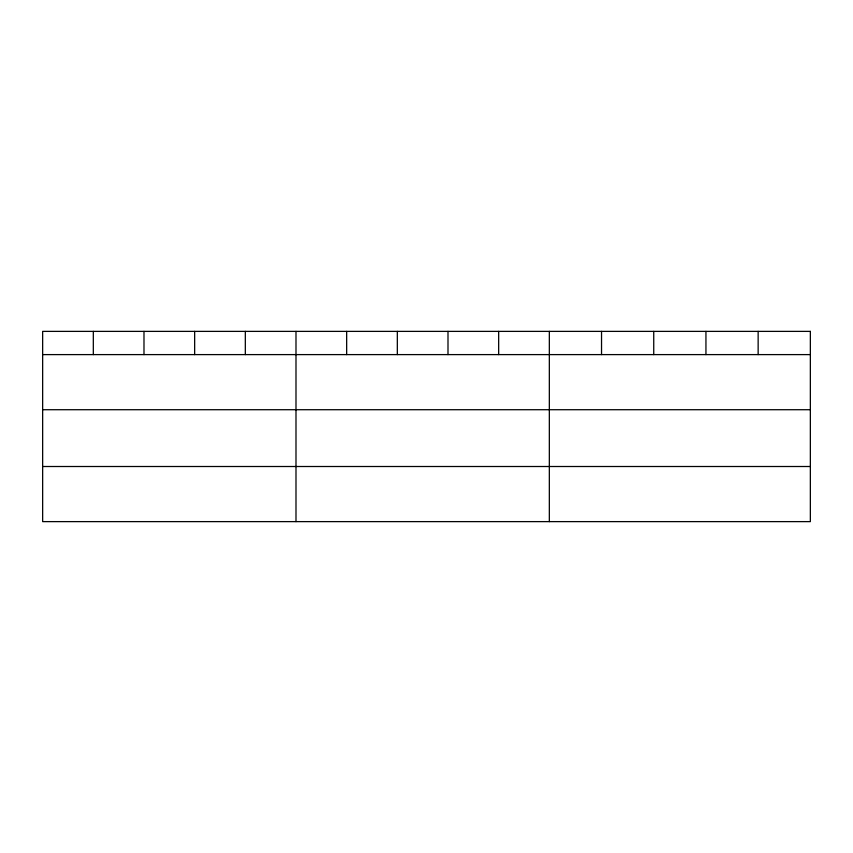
<?xml version="1.0" encoding="UTF-8"?>
<svg xmlns="http://www.w3.org/2000/svg" width="853" height="853" viewBox="0 0 853 853"><rect width="100%" height="100%" fill="white"/><g stroke="black" fill="none" stroke-linecap="round" stroke-linejoin="round"><path stroke-width="1.28" d="M42.65 354.603L810.35 354.603M42.65 409.717L810.35 409.717M42.65 466.506L810.35 466.506M758.146 331.38L758.146 354.603M705.943 331.38L705.943 354.603M653.739 331.38L653.739 354.603M601.536 331.38L601.536 354.603M549.332 331.38L549.332 521.62M498.664 331.38L498.664 354.603M447.996 331.38L447.996 354.603M397.327 331.38L397.327 354.603M346.659 331.38L346.659 354.603M295.991 331.38L295.991 521.62M245.323 331.38L245.323 354.603M194.655 331.38L194.655 354.603M143.986 331.38L143.986 354.603M93.318 331.38L93.318 354.603M810.35 331.38L42.65 331.38L42.65 521.62L810.35 521.62L810.35 331.38"/></g></svg>
